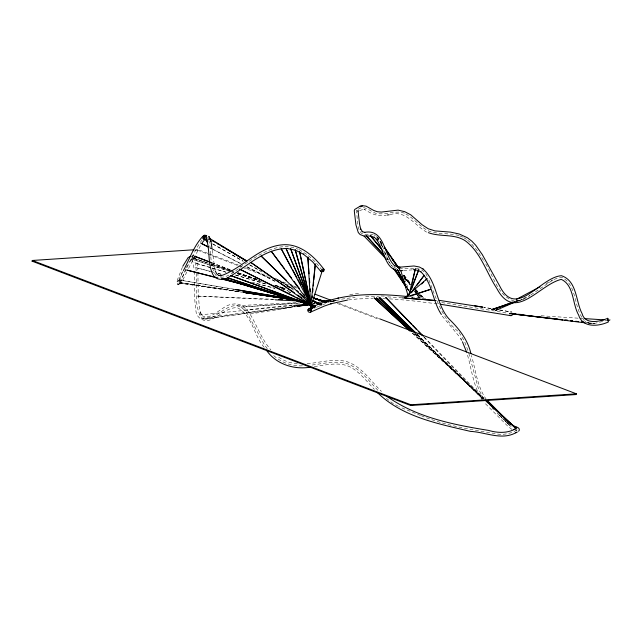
<?xml version="1.0" encoding="UTF-8"?>
<svg xmlns="http://www.w3.org/2000/svg" width="642" height="642" viewBox="0 0 642 642"><rect width="100%" height="100%" fill="white"/><g stroke="black" fill="none" stroke-linecap="round" stroke-linejoin="round"><path stroke-width="0.48" stroke-dasharray="3.21 2.41" d="M182.408 267.184L177.505 279.615L176.983 281.918L177.481 284.229L179.134 284.631L178.749 284.847L178.693 283.563L180.482 282.921L180.659 279.76L179.391 279.198L178.958 281.132L180.025 280.819L181.092 281.83A1.782 1.485 37.5 0 1 180.867 283.547L180.306 283.86A1.91 1.597 37.5 0 1 178.388 283.315L177.946 282.729A1.782 1.485 37.5 0 1 178.171 281.003L179.367 280.642M180.667 282.432L185.811 268.613M200.248 311.956L201.861 315.856L200.248 311.956L199.325 307.221L198.177 292.102L197.905 272.039M194.63 250.42L197.624 250.22L197.848 249.513L238.142 264.873M176.983 281.918L177.617 281.011L178.958 280.787M182.071 272.457L178.789 282.929L242.026 292.19M186.838 271.999L181.204 283.034M188.539 268.46L201.115 244.466M182.986 271.462L177.834 281.525M186.164 267.754L189.053 262.698M189.534 261.856L193.579 258.092L193.555 257.434L192.175 258.116L193.579 258.092L194.406 259.288L192.223 259.801L191.051 257.803L192.167 258.397M202.11 239.907C192.375 252.996 187.4 269.496 178.789 282.929M356.832 210.119L356.166 210.913C358.172 218.2 355.965 227.204 361.318 233.223L364.873 234.266L372.986 234.691M247.555 262.385C238.118 267.497 229.306 279.174 217.574 277.047M530.814 294.991L553.131 279.848L558.179 277.858L562.593 277.697C577.696 286.155 573.322 308.409 584.252 320.43M249.168 261.246C263.148 252.057 281.373 241.609 298.265 249.313M546.125 283.563L553.131 279.848M207.952 239.233L208.602 238.912M516.89 430.132C510.005 434.024 502.052 435.364 494.308 433.462C469.599 429.346 444.746 425.437 421.425 415.807M359.536 210.64L363.468 209.308L362.939 209.38L365.097 209.685L364.68 209.493C371.012 213.762 378.571 217.116 386.356 215.118M313.705 308.561L314.379 308.256M315.053 307.951L316.41 307.341M317.084 307.045L318.111 306.595M516.32 301.483L519.049 300.296M523.607 298.321L529.987 295.553L524.305 298.819L516.176 301.692M318.456 306.451L320.173 305.728M320.872 305.44L321.923 305.022M358.172 209.252C364.231 204.75 369.656 210.897 375.177 213.088C384.831 215.953 394.814 209.733 404.436 213.16M322.621 304.741L326.2 303.409M515.975 300.833L517.845 300.127M515.919 301.7L524.305 298.819L515.919 301.588M328.038 302.783L328.784 302.534M330.67 301.941L342.034 299.1L355.106 297.246M608.07 320.125L594.34 323.488L586.981 323.087M191.998 257.691C195.746 258.943 195.088 264.512 195.826 267.618C198.177 283.973 192.592 303.401 201.644 318.191C213.971 322.605 223.833 304.621 236.866 305.72L298.546 302.518M236.866 305.72L240.91 307.101L244.554 310.086L247.908 314.355L295.192 306.86M331.264 301.178L336.568 300.304M312.245 365.025C323.873 363.532 336.031 360.258 347.587 363.821C361.053 369.134 369.391 381.99 379.382 391.756M314.315 366.55C325.911 365.129 338.39 361.615 349.577 366.67C359.801 371.83 366.59 381.372 374.398 389.397M204.742 319.243L295.785 306.531M312.606 304.188L314.588 303.907M203.097 318.978L294.887 306.515M314.628 303.835L312.935 303.995M201.644 318.191L293.065 306.531M348.462 299.95L357.225 298.955L373.01 298.41M390.119 214.653C405.72 209.581 414.828 225.511 426.617 232.099M244.554 310.086L293.346 304.934M318.905 302.278L321.225 301.981M333.776 300.713L336.159 300.408M199.389 314.965L292.985 305.512M312.566 303.602L314.893 303.297M329.442 301.9L331.818 301.588M307.197 363.749C320.005 362.57 333.029 358.485 345.886 361.374C361.438 365.932 370.322 380.73 381.452 391.371M302.43 365.812C291.476 366.526 280.369 362.2 272.569 354.504M403.561 270.507L412.22 269.865M299.814 303.008L240.91 307.101L299.565 303.072M333.76 300.649L335.758 300.504M195.85 249.642L197.848 249.513M516.128 300.938L519.001 300.777M365.699 296.588L378.676 296.532M190.554 256.286L193.001 256.519M274.447 299.316L196.468 296.058L274.286 299.782M382.817 298.562L385.649 298.699M389.421 298.875L407.534 300.239L439.168 304.059M319.178 301.933L321.177 302.029M387.672 296.861L402.967 297.936M541.142 315.768L579.1 318.239M580.103 318.304L583.096 318.504M411.305 296.925L425.726 298.57M441.696 302.559L490.753 310.335M178.982 282.953L239.514 291.861M239.731 291.62L179.359 282.552L239.659 291.653M490.753 308.497L483.843 307.341L491.603 308.658M499.645 309.998L511.497 311.988M233.961 289.221L180.715 280.249L234.812 289.438M499.564 310.006L511.201 311.964M497.229 311.434L507.445 313.176M491.676 310.495L494.452 310.961M297.374 363.862C290.168 363.003 282.978 360.812 277.312 356.117M590.953 323.584L587.743 322.854L584.782 321.056M458.958 235.558C449.328 232.942 439.04 234.474 429.482 231.345C420.309 227.453 414.604 218.721 405.929 214.083M178.749 284.847L177.481 284.229M212.253 271.903L195.826 267.618L210.279 271.414M218.047 273.42L221.915 274.423M251.865 282.239L275.049 288.29M288.579 291.821L290.513 292.327M211.242 271.662L214.131 272.425M217.983 273.436L221.843 274.447M256.527 283.555L274.832 288.362M226 272.176L195.264 263.092L225.912 272.2M235.606 275.009L267.305 284.374M281.71 288.627L287.48 290.336M235.494 275.049L267.104 284.438M281.469 288.707L288.178 290.706M514.21 301.042C497.149 295.93 493.457 274.848 484.333 261.743M210.568 265.154L194.406 260.01L233.544 272.537M211.515 265.459L231.473 271.807M237.171 273.62L259.031 280.578M277.087 286.324L286.597 289.349M237.363 273.757L260.267 281.092M276.493 286.284L286.043 289.341M232.211 271.109L211.33 264.207L230.261 270.499M237.901 272.986L257.827 279.575M274.904 285.217L285.345 288.667M231.208 270.812L234.049 271.751M237.837 273.01L259.633 280.233M274.792 285.257L285.217 288.707M192.672 257.827L209.693 263.493M210.632 263.814L232.38 271.052M238.046 272.938L257.899 279.551M274.912 285.217L285.313 288.675M190.907 259.496L191.42 259.689M211.475 262.642L230.157 269.72M238.559 272.898L259.111 280.682M288.065 291.653L290.866 292.712M245.637 267.73L268.131 276.309M277.496 279.88L286.87 283.451M293.426 285.955L296.243 287.022M332.789 300.954L334.659 301.668M339.345 303.457L378.7 318.464M197.624 250.22L237.917 265.579M238.856 265.94L241.665 267.008M242.604 267.369L270.715 278.082M281.019 282.015L288.523 284.871M294.14 287.014L296.957 288.089M337.251 303.449L378.483 319.162M211.507 262.73L230.221 269.897M237.709 272.77L263.91 282.801M420.494 415.486L399.228 406.803M459.776 235.887L463.051 237.195M393.811 267.417C404.837 272.112 421.77 261.984 427.484 277.087M373.909 234.812L375.393 235.566M211.571 248.639L240.044 263.188M247.17 266.831L275.643 281.381M209.806 247.796L212.478 249.176M213.369 249.634L241.89 264.352M247.242 267.112L274.872 281.373M398.377 406.338L392.455 403.064L384.975 397.31M212.711 243.904L243.093 261.093M250.035 265.026L260.451 270.916M287.367 286.139L290.834 288.106M212.751 243.952L243.27 261.31M249.369 264.777L264.191 273.211M286.862 286.099L293.843 290.072M277.914 279.752L292.519 288.483M280.265 281.389L292.254 288.595M275.185 278.13L292.295 288.491M463.821 237.684L466.927 239.61M299.172 249.666L306.94 254.497M511.995 429.434L508.344 426.729L483.899 402.181M201.917 315.623C211.708 321.417 222.565 304.276 233.19 304.091C240.285 302.687 246.022 308.176 249.714 313.553C257.065 325.51 261.535 339.273 270.892 349.938M497.117 413.151L511.096 426.585M467.665 240.244L470.618 242.764L477.488 250.894L483.859 260.893M516.585 431.135L515.687 429.963M393.145 266.823L391.147 265.026L392.832 267.521M308.425 255.62L315.495 262.105L322.388 270.378M412.333 333.005L483.691 398.626M412.341 333.07L483.715 398.802M216.29 275.859C209.075 266.013 211.852 252.129 208.859 240.71M415.205 334.129L484.662 399.18M414.251 333.744L482.591 398.618M382.142 243.687L378.202 237.917L376.14 235.943L383.065 245.774M416.923 334.659L483.699 399.163M415.494 333.511L482.993 399.147M499.5 415.205L510.278 425.678M417.3 334.434L483.097 399.003M499.548 415.141L502.413 417.95M505.992 421.465L509.563 424.972M417.204 334.466L482.848 399.099M492.117 408.232L493.546 409.636M424.161 337.002L484.237 398.842M388.434 261.406L389.822 262.851M404.42 278.034L409.981 283.812M415.543 289.598L417.629 291.765M420.414 294.654L423.889 298.265L420.542 294.558M423.921 337.267L482.928 398.786M386.596 257.795L388.635 260.002M403.569 276.172L410.358 283.523M415.791 289.406L417.83 291.612M457.738 331.071C441.343 317.838 436.103 297.374 428.391 278.837M503.472 418.712L509.242 425.092M386.933 258.726L388.274 260.211M404.316 278.002L410.334 284.671M415.679 290.601L418.351 293.563M419.017 294.309L423.03 298.755M384.646 252.627L385.93 254.16M403.866 275.659L410.27 283.339L403.706 274.583M415.398 289.486L417.324 291.789M419.884 294.863L423.086 298.699M384.381 252.787L386.893 255.885M404.516 277.577L410.182 284.55M415.222 290.746L417.733 293.843M418.367 294.614L420.887 297.719M483.707 398.786L478.507 389.068L468.716 352.923M264.175 347.306C253.75 335.429 252.322 315.158 237.299 307.678C225.358 307.221 217.614 319.275 206.291 320.839C201.893 320.189 197.495 317.509 196.259 313.015C193.924 299.22 194.646 285.136 194.173 271.205M442.282 316.185L460.21 337.628M380.465 243.559L383.443 247.539M398.939 268.22L400.127 269.809M415.623 290.497L416.81 292.086M417.412 292.88L420.983 297.655M380.915 244.45L383.836 248.462M403.674 275.763L410.094 284.591M414.764 291.019L417.099 294.229M417.685 295.031L419.435 297.439L416.562 293.298M486.347 399.404C477.054 386.661 475.842 370.209 471.405 355.475M482.696 400.688C473.01 386.628 471.83 368.853 466.854 352.899M398.658 267.899L399.814 269.536M403.858 275.266L410.214 284.286M414.836 290.834L415.992 292.479M267.265 348.718L263.645 343.542L247.908 314.355M376.702 236.762L382.945 245.758M398.265 267.85L399.404 269.488M403.377 275.209L410.182 285.032M414.724 291.572L416.995 294.847M417.557 295.665L419.258 298.121L416.457 293.988M403.521 275.017L410.27 284.912M414.772 291.508L415.896 293.161M390.689 264.36L388.867 261.695L381.765 244.634L378.202 237.917M195.024 257.691L196.58 259.978L197.848 270.049M407.437 289.093L408.561 290.754M406.667 287.391L408.28 289.895M459.062 332.516L464.31 340.798L468.13 351.038M412.373 297.302L413.408 298.963M406.803 286.846L408.689 290.312M407.55 289.109L408.481 290.89M411.715 297.11L412.646 298.883M191.982 259.448L193.435 263.637L194.149 270.226M404.452 278.973L408.922 289.831M207.599 237.468L208.546 239.899M214.998 270.025L212.141 249.754M349.746 294.574A871.804 133.279 24.5 0 1 359.592 293.49M381.123 295.986A821.022 119.219 23 0 1 386.291 296.179M510.567 312.148A1.87 1.565 -80.3 0 1 512.027 312.213M332.395 301.419L329.426 301.836L332.395 301.419M335.357 300.608L333.367 300.745L335.357 300.608M594.34 323.488L585.432 322.453L594.34 323.488M207.543 262.955L193.306 258.253L207.518 262.963M194.662 256.27L192.793 255.564L194.662 256.278M196.412 259.681L194.783 257.338L196.412 259.681"/><path stroke-width="0.96" d="M307.919 309.861L309.308 310.64M311.667 302.863L311.009 309.821L309.669 310.463L322.388 270.378M312.132 297.896L312.317 295.906M312.694 291.925L312.975 288.948M313.256 285.963L313.633 281.99M313.818 280L315.31 264.095M310.343 310.142L315.286 264.063M357.915 211.242L358.003 210.552L359.632 224.499L360.716 229.114L360.547 228.632L362.497 231.81L362.032 231.449L364.873 232.5L364.327 232.396C385.409 228.343 383.475 256.078 394.902 265.989L394.525 265.668L400.07 267.224L399.597 267.176L413.897 265.981L419.274 266.96L423.126 269.046M206.138 238.551L207.358 242.227L206.138 238.551L206.539 237.516L205.769 236.505L206.732 235.558L204.308 235.181L202.575 237.107L202.663 236.569L206.162 235.967L205.159 235.373L203.907 235.638L204.87 235.983L204.91 237.404L203.755 236.922L204.461 238.23L203.049 238.375L203.562 238.904A1.894 1.284 53.5 0 0 205.175 239.145L202.302 242.556M412.212 283.218L415.35 268.894M409.05 294.614L415.326 268.894M379.639 318.817L576.428 393.835L576.203 394.541L410.679 405.495L32.1 261.166L32.325 260.467L193.86 249.778M410.679 405.495L410.904 404.789L576.428 393.835M411.57 289.133L418.817 269.632L408.85 294.646M183.411 270.571C189.639 259.023 193.836 245.846 202.984 236.16M182.777 266.286L188.114 257.627L190.554 256.286M411.442 292.776L414.933 288.001M416.674 285.618L424.234 275.274L410.872 292.72M518.616 431.272C520.662 429.386 518.174 426.842 515.887 427.131L516.513 427.339L510.839 424.041L511.281 424.474L487.567 400.704M421.593 284.037L423.736 282.007M425.871 279.976L427.291 278.62M405.182 297.423L426.489 279.238M203.161 238.495L206.628 240.461L203.161 238.495L205.737 236.593M428.318 232.637C440.179 237.179 454.054 233.495 465.161 240.702C480.858 252.226 486.307 272.521 496.659 288.17C514.94 323.247 539.087 284.486 561.301 279.398C574.213 285.2 572.215 304.011 578.635 315.029C582.527 328.022 598.408 326.553 608.375 321.963L607.765 318.296C599.347 321.827 585.023 324.916 582.053 313.537C575.585 301.25 577.19 280.883 561.469 275.723C540.387 276.887 516.393 319.668 499.773 286.172L482.294 254.593L475.722 245.22L471.79 241.119L467.256 237.668L459.231 234.001L450.54 232.123L434.939 230.895L428.238 228.761L422.219 224.82L410.736 214.821L404.685 211.659L398.072 210.119L381.404 212.069L377.368 211.748L373.668 210.424L366.06 206.146L363.203 205.785L359.961 206.291L354.705 209.461L354.272 210.761L355.925 224.877L358.284 232.556L360.122 234.547L363.725 235.959L371.028 236.071L370.498 235.967L374.495 237.476L374.077 237.123C385.176 246.311 383.162 273.171 402.598 270.579M377.705 392.84C402.365 416.899 438.093 423.792 470.49 431.392C485.48 432.09 501.635 440.709 516.008 432.652M517.324 432.05L515.751 432.812M607.765 318.296L607.974 320.775M496.202 310.038L497.951 309.107M516.345 299.349L539.994 286.813M513.889 429.602L515.711 428.679C507.942 433.358 497.847 433.165 488.69 430.429C453.605 424.755 416.618 417.541 387.19 396.499M311.683 309.508L311.009 309.821L307.839 256.969L308.513 265.884M308.946 308.738C338.799 292.768 373.724 293.129 406.498 296.427M310.391 312.189A1.87 1.822 64.3 0 0 310.768 308.995A1.87 1.822 64.3 0 0 307.847 310.206A1.87 1.822 64.3 0 0 310.391 312.189L324.122 306.154L331.449 303.618L330.742 303.81L347.491 300.063M495.359 310.567L515.406 301.876M513.167 301.892L492.623 309.637L514.98 302.021M410.053 296.195L430.71 289.333M514.057 302.197L491.692 309.564L515.237 301.997M404.877 297.342L430.678 289.309M337.812 298.137L338.519 297.952M362.666 205.857L359.961 206.291M303.802 305.52L309.685 304.589L297.76 306.258M297.447 306.186L309.364 304.573M296.042 306.154L309.452 304.388M387.295 215.006L389.172 214.773M326.208 301.459L328.816 301.234M293.707 305.496L308.601 303.995M310.551 367.128C294.261 369.985 276.068 364.287 266.494 350.291M322.782 301.411L328.768 300.994M323.424 301.435L328.399 301.09M32.1 261.166L34.098 261.037M322.42 301.283L328.391 300.97M278.443 299.485L282.448 299.653M293.442 300.119L295.44 300.199M322.436 301.331L327.436 301.539M275.282 299.83L299.228 300.978M512.164 313.882L515.165 314.074M518.158 314.275L521.16 314.468M584.1 318.568L604.074 319.868M404.958 298.097L435.894 300.536M402.502 297.888L435.91 300.544M414.146 269.72L413.681 269.664L417.998 270.354L420.911 271.831L420.55 271.526C432.539 282.665 432.419 301.25 441.391 314.492M512.156 313.93L562.657 319.804M564.639 320.029L567.608 320.374M570.577 320.727L572.56 320.952M575.529 321.297L578.498 321.642L576.564 321.377M583.45 322.22L581.467 321.987L583.482 322.196M546.944 317.862L509.419 313.416L584.99 322.838M548.918 318.095L552.866 318.568M554.84 318.801L557.802 319.154M559.784 319.387L562.745 319.74M565.706 320.093L567.68 320.326M570.642 320.679L572.616 320.912M245.1 292.64L297.398 300.296M317.124 303.185L321.08 303.762M439.144 300.336L482.856 307.173M440.131 304.204L510.823 315.663M245.469 292.736L297.069 300.328L242.628 292.102M243.695 292.214L297.142 300.247M318.745 303.586L321.706 304.035L316.787 303.168M235.935 289.55L292.134 299.02M474.366 305.744L482.792 307.165M234.812 289.438L294.806 299.629M318.416 303.634L320.382 303.971M217.766 277.882L186.774 270.073L215.881 277.505M221.634 278.853L245.854 284.952M315.583 302.518L321.393 303.979M221.707 278.989L249.842 286.172M314.66 298.626L327.227 301.909M316.257 299.244L326.858 302.029M313.416 297.992L326.858 301.965M314.042 298.386L326.497 302.085L313.2 297.816M223.336 278.772L315.511 306.314L223.697 278.556L315.182 306.459L227.525 277.817L314.845 306.563M313.721 298.201L326.128 302.165L313.81 298.073M230.855 275.603L314.877 306.507M230.863 275.619L314.524 306.643M210.544 262.289L194.662 256.27L210.568 262.369M313.28 301.202L320.751 304.035M314.981 294.172L330.911 300.239M32.325 260.467L410.904 404.789M294.967 296.668L239.586 269.11L313.954 306.748M296.756 297.559L306.579 302.454M308.369 303.337L310.158 304.228M311.94 305.119L314.62 306.451M313.023 300.472L320.141 304.107M313.2 301.162L320.326 304.838M313.408 300.881L320.35 304.806M313.023 300.978L319.13 304.444M215.19 242.251L212.614 240.71L214.308 241.745M246.119 260.74L216.908 243.278L218.585 244.321M313.135 300.817L319.154 304.412M221.161 245.862L223.729 247.411M225.438 248.438L232.292 252.555M234.009 253.582L245.998 260.796M312.815 300.946L318.809 304.549L312.823 300.921M209.324 238.254L246.961 261.045M278.748 281.87L250.813 262.393L310.985 305.062M280.393 283.01L286.966 287.592M288.611 288.74L294.365 292.752M297.647 295.039L301.756 297.904M306.691 301.339L309.974 303.634M311.619 304.781L314.082 306.499M312.614 306.218L314.235 307.374M422.773 268.749C437.651 281.645 435.87 305.078 449.368 319.291C459.158 328.873 467.89 339.955 470.915 353.614M410.126 330.975L374.077 297.824L410.134 331.031M485.159 399.982L516.794 429.073M485.922 400.841L515.357 427.949L486.122 400.544M412.284 331.392L376.461 297.848L406.258 326.152M407.71 327.532L412.076 331.673M286.308 280.273L261.158 256.054L312.959 306.86M290.617 284.422L292.776 286.501M297.085 290.649L298.522 292.038M299.958 293.418L304.276 297.567M308.585 301.724L314.331 307.253M414.772 332.572L378.868 297.896L414.772 332.813M415.864 333.029L379.39 297.23L415.775 333.062M423.463 336.288L385.738 297.455L411.418 324.242M486.331 401.001L488.426 403.16M489.83 404.596L492.623 407.477M364.094 236.112L386.348 259.24M412.806 325.687L416.281 329.306M418.359 331.481L421.834 335.1M384.566 255.588L366.237 235.734L384.927 256.503M323.857 269.231C314.323 256.31 299.846 243.382 282.657 244.779C258.365 246.713 242.62 268.508 220.744 275.835L221.225 275.827L218.633 275.41L219.042 275.643L216.876 274.054L215.222 270.924M320.912 271.526L312.614 261.784L303.265 254.047L303.586 254.288L295.593 250.252L287.135 248.422L287.576 248.43C264.785 248.478 247.828 265.868 229.443 276.814C224.844 279.864 218.128 280.723 213.995 276.397C206.989 265.315 210.616 251.03 206.331 239.001M381.444 248.783L370.554 235.726L383.122 251.239M208.618 236.328L211.025 241.408L212.02 248.775M271.317 251.327L284.478 268.725M285.674 270.306L291.653 278.211M294.044 281.373L299.429 288.491M303.61 294.02L304.806 295.601M311.988 305.094L313.777 307.462M391.195 257.883L398.345 267.425M271.317 251.359L312.51 306.956M376.83 238.824L377.994 240.429M384.799 248.229L398.088 267.072M386.917 251.487L390.32 256.391M392.591 259.665L397.703 267.032M384.389 246.985L398.457 267.602M393.394 268.348L406.314 287.431M406.137 286.565L394.878 269.086L406.185 287.343M404.917 283.387L397.374 269.536L405.238 284.671M291.717 268.083L281.204 248.727L312.558 307.991M292.672 269.849L296.973 277.769M297.928 279.527L300.801 284.807M311.795 305.046L312.75 306.804M460.659 338.454L461.55 340.116M462.441 341.777L466.549 352.033M312.63 307.975L285.979 248.35L312.293 308.128M312.357 308.104L290.649 248.695L312.02 308.256L295.2 249.818L311.474 307.43M400.905 270.924L408.039 295.641M299.589 251.624L309.701 298.586M310.76 303.481L311.603 307.39M299.581 251.624L311.274 307.542M308.658 267.866L309.091 273.813M309.452 278.772L309.741 282.737M310.174 288.683L310.383 291.661M311.394 305.544L311.539 307.526M512.741 313.761A1.87 1.565 -80.3 0 1 509.86 314.957M207.27 239.354A1.974 1.292 -32.9 0 1 206.724 239.265M209.485 237.444A1.669 1.091 -32.9 0 1 209.404 237.981M323.632 269.094A1.87 1.557 -73.7 0 1 323.367 271.702M609.9 319.804A1.87 0.417 -8.5 0 1 608.359 320.51M320.888 303.827L316.915 303.249L320.896 303.818M325.959 302.213L313.641 298.129L325.959 302.213M208.008 246.825L200.89 243.19L208.024 246.873M210.937 241.119L209.292 236.994L210.937 241.119M321.73 271.654A1.87 0.867 -36.6 0 0 323.969 269.455A1.87 0.867 -36.6 0 0 321.457 270.033A1.87 0.867 -36.6 0 0 321.73 271.654"/></g></svg>
